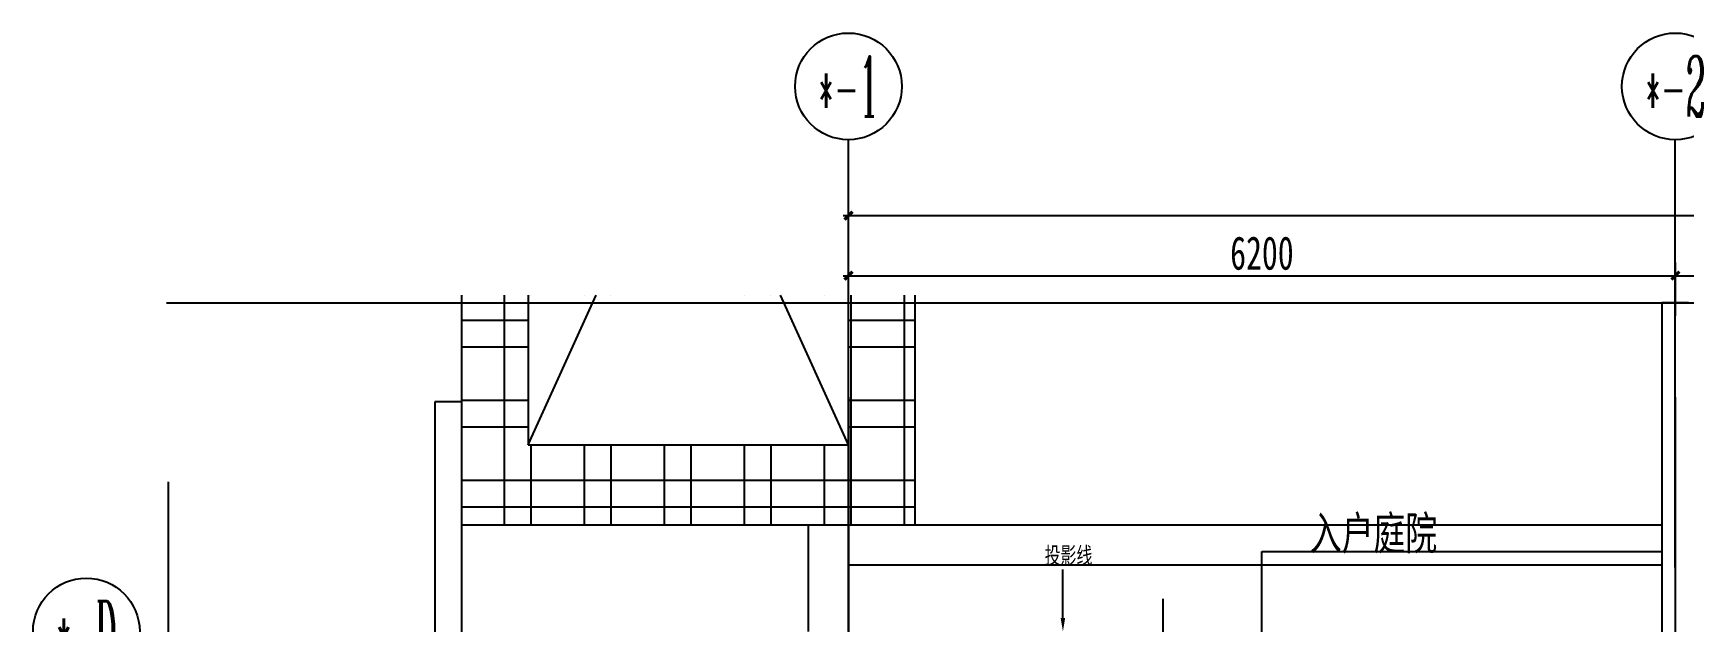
# Model space of a CAD drawing. Extents: x -255202 to 66368, y -6372500 to 603.
# Drawn here: x 10643 to 23022, y -3220682 to -3216267 of the extents above; entities that cross this region are included whole.
import ezdxf
from ezdxf.enums import TextEntityAlignment as Align

# ---------------------------------------------------------------- set-up
doc = ezdxf.new("R2010")
doc.units = 0
doc.header["$LTSCALE"] = 10
doc.header["$MEASUREMENT"] = 0
for name, color, linetype in [('A-DIM（轴号轴线尺寸）', 3, 'Continuous'), ('A-MARK（制图符号）', 8, 'Continuous'), ('A-门', 251, 'Continuous'), ('AXIS_TEXT', 7, 'Continuous'), ('CAR', 155, 'Continuous'), ('DIM【标注】', 149, 'Continuous'), ('L-立面填充1', 253, 'Continuous'), ('L~1D$0$A-LIFT-strs（楼电梯）', 2, 'Continuous'), ('ROAD', 2, 'Continuous'), ('院墙', 53, 'Continuous')]:
    doc.layers.add(name, color=color, linetype=linetype)
doc.styles.add('_TCH_AXIS', font='COMPLEX', dxfattribs={"bigfont": 'GBCBIG'})
doc.styles.add('COMPLEX', font='COMPLEX')
doc.styles.add('L~1D$0$黑体', font='simhei.ttf')
doc.styles.add('L~1Z$0$黑体', font='simhei.ttf')
doc.styles.add('宋体', font='', dxfattribs={"width": 0.8})
doc.styles.add('样式222', font='', dxfattribs={"width": 0.7})
doc.styles.add('细黑体', font='', dxfattribs={"width": 0.7})
doc.styles.get('宋体').set_extended_font_data('STXihei')
doc.styles.get('样式222').set_extended_font_data('STXihei')
doc.styles.get('细黑体').set_extended_font_data('STXihei')
doc.dimstyles.new('DK-100', dxfattribs={"dimscale": 100, "dimtxt": 2.5, "dimasz": 0.6, "dimexe": 1, "dimexo": 1, "dimgap": 0.4, "dimtad": 1, "dimdec": 0, "dimrnd": 5, "dimdsep": 46, "dimtxsty": '样式222', "dimblk": 'ARCHTICK', "dimcen": 3, "dimdle": 0.4, "dimclrd": 149, "dimclre": 149, "dimclrt": 149, "dimadec": 0, "dimazin": 0, "dimtfac": 1, "dimtdec": 0, "dimtix": 1, "dimtmove": 2, "dimatfit": 3, "dimldrblk": 'ARCHTICK', "dimfxl": 3, "dimfxlon": 1, "dimtvp": 1, "dimtolj": 1, "dimtzin": 0, "dimarcsym": 0})

# ---------------------------------------------------------------- blocks, each defined once
blk = doc.blocks.new('_AXISO')
blk.add_circle((0, 0), 0.5)
at = {"layer": 'AXIS_TEXT', "style": 'COMPLEX', "width": 1.041667}
blk.add_attdef('A', text='', height=0.56, dxfattribs=at).set_placement((-0.25, -0.28), (0.25, -0.28), align=Align.FIT)
blk = doc.blocks.new('_ArchTick')
at = {"color": 0, "linetype": 'ByBlock', "const_width": 0.4}
blk.add_lwpolyline([(-0.5, -0.5), (0.5, 0.5)], dxfattribs=at)
blk = doc.blocks.new('*D623')
at = {"layer": 'Defpoints', "color": 0, "transparency": 16777216}
for p in [(54780, 5623), (30580, 4346), (54780, 4346)]:
    blk.add_point(p, dxfattribs=at)
at = {"layer": 'DIM【标注】', "color": 149, "lineweight": -2, "transparency": 16777216}
for p, q in [((30580, 5323), (30580, 5723)), ((54780, 5323), (54780, 5723)), ((30540, 5623), (54820, 5623))]:
    blk.add_line(p, q, dxfattribs=at)
at = {"layer": 'DIM【标注】', "color": 149, "lineweight": -2, "transparency": 16777216, "xscale": 60, "yscale": 60, "zscale": 60, "rotation": 180}
blk.add_blockref('_ArchTick', (30580, 5623), dxfattribs=at)
at = {"layer": 'DIM【标注】', "color": 149, "lineweight": -2, "transparency": 16777216, "xscale": 60, "yscale": 60, "zscale": 60}
blk.add_blockref('_ArchTick', (54780, 5623), dxfattribs=at)
at = {"layer": 'DIM【标注】', "color": 149, "transparency": 16777216, "insert": (42680, 5791), "char_height": 250, "attachment_point": 5, "style": '样式222'}
blk.add_mtext('\\A1;24200', dxfattribs=at)
blk = doc.blocks.new('*D624')
at = {"layer": 'Defpoints', "color": 0, "transparency": 16777216}
for p in [(36780, 5173), (30580, 4346), (36780, 4346)]:
    blk.add_point(p, dxfattribs=at)
at = {"layer": 'DIM【标注】', "color": 149, "lineweight": -2, "transparency": 16777216}
for p, q in [((30580, 4873), (30580, 5273)), ((36780, 4873), (36780, 5273)), ((30540, 5173), (36820, 5173))]:
    blk.add_line(p, q, dxfattribs=at)
at = {"layer": 'DIM【标注】', "color": 149, "lineweight": -2, "transparency": 16777216, "xscale": 60, "yscale": 60, "zscale": 60, "rotation": 180}
blk.add_blockref('_ArchTick', (30580, 5173), dxfattribs=at)
at = {"layer": 'DIM【标注】', "color": 149, "lineweight": -2, "transparency": 16777216, "xscale": 60, "yscale": 60, "zscale": 60}
blk.add_blockref('_ArchTick', (36780, 5173), dxfattribs=at)
at = {"layer": 'DIM【标注】', "color": 149, "transparency": 16777216, "insert": (33680, 5341), "char_height": 250, "attachment_point": 5, "style": '样式222'}
blk.add_mtext('\\A1;6200', dxfattribs=at)
blk = doc.blocks.new('*D625')
at = {"layer": 'Defpoints', "color": 0, "transparency": 16777216}
for p in [(42680, 5173), (36780, 4346), (42680, 4346)]:
    blk.add_point(p, dxfattribs=at)
at = {"layer": 'DIM【标注】', "color": 149, "lineweight": -2, "transparency": 16777216}
for p, q in [((36780, 4873), (36780, 5273)), ((42680, 4873), (42680, 5273)), ((36740, 5173), (42720, 5173))]:
    blk.add_line(p, q, dxfattribs=at)
at = {"layer": 'DIM【标注】', "color": 149, "lineweight": -2, "transparency": 16777216, "xscale": 60, "yscale": 60, "zscale": 60, "rotation": 180}
blk.add_blockref('_ArchTick', (36780, 5173), dxfattribs=at)
at = {"layer": 'DIM【标注】', "color": 149, "lineweight": -2, "transparency": 16777216, "xscale": 60, "yscale": 60, "zscale": 60}
blk.add_blockref('_ArchTick', (42680, 5173), dxfattribs=at)
at = {"layer": 'DIM【标注】', "color": 149, "transparency": 16777216, "insert": (39730, 5341), "char_height": 250, "attachment_point": 5, "style": '样式222'}
blk.add_mtext('\\A1;5900', dxfattribs=at)
blk = doc.blocks.new('ty')
at = {"layer": 'A-MARK（制图符号）', "color": 8}
for p, q in [((25465.7, 4970.1), (42553.2, 4970.1)), ((25479.7, 3628.4), (25479.7, 1546.2))]:
    blk.add_line(p, q, dxfattribs=at)
at = {"layer": 'A-门', "color": 8}
for p, q in [((30579.7, 2985.1), (30579.7, 6192)), ((36779.7, 2985.1), (36779.7, 6192)), ((36679.7, 4970.1), (36679.7, 2506.1)), ((30579.7, 4262.6), (30579.7, -13753.8)), ((36779.7, 4262.6), (36779.7, -13753.8)), ((30279.4, 2506.4), (30279.4, 3306.4)), ((33679.5, 1906.1), (33679.5, 3106.1)), ((33679.5, 3106.1), (36679.5, 3106.1)), ((36679.5, 3106.1), (36679.5, 1906.1)), ((30579.4, 2506.4), (30579.4, 3006.4)), ((30579.4, 3006.4), (36679.7, 3006.4)), ((32187.9, 2606.1), (32187.9, 2970.3)), ((32938.7, 2450.1), (32938.7, 2750.1))]:
    blk.add_line(p, q, dxfattribs=at)
blk.add_solid([(32204.5, 2606.1), (32187.9, 2506.1), (32171.2, 2606.1)], dxfattribs=at)
at = {"layer": 'CAR', "color": 8}
for p, q in [((27998.9, 5028), (27998.9, 4638.1)), ((28179.7, 5028), (28179.7, 3906.1)), ((28179.7, 3906.1), (28687.7, 5028)), ((28198.9, 5028), (28198.9, 5028)), ((28598.9, 5028), (28598.9, 5028)), ((28798.9, 5028), (28798.9, 5028)), ((29798.9, 5028), (29798.9, 5028)), ((29998.9, 5028), (29998.9, 5028)), ((30579.7, 3906.1), (30071.6, 5028)), ((30398.9, 5028), (30398.9, 5028)), ((30579.7, 3906.1), (30579.7, 5028)), ((30598.9, 5028), (30598.9, 3306.1)), ((30998.9, 5028), (30998.9, 4638.1)), ((28179.7, 4838.1), (27679.7, 4838.1)), ((31079.7, 4838.1), (30579.7, 4838.1)), ((28179.7, 4638.1), (27679.7, 4638.1)), ((27998.9, 4638.1), (27998.9, 4638.1)), ((27998.9, 4638.1), (27998.9, 4038.1)), ((31079.7, 4638.1), (30579.7, 4638.1)), ((30998.9, 4638.1), (30998.9, 4638.1)), ((30998.9, 4638.1), (30998.9, 4038.1)), ((28179.7, 4238.1), (27679.7, 4238.1)), ((31079.7, 4238.1), (30579.7, 4238.1)), ((28179.7, 4038.1), (27679.7, 4038.1)), ((27998.9, 4038.1), (27998.9, 4038.1)), ((27998.9, 4038.1), (27998.9, 3438.1)), ((31079.7, 4038.1), (30579.7, 4038.1)), ((30998.9, 4038.1), (30998.9, 4038.1)), ((30998.9, 4038.1), (30998.9, 3438.1)), ((28179.7, 3906.1), (30579.7, 3906.1)), ((28198.9, 3906.1), (28198.9, 3306.1)), ((28598.9, 3906.1), (28598.9, 3438.1)), ((28798.9, 3906.1), (28798.9, 3306.1)), ((29198.9, 3906.1), (29198.9, 3438.1)), ((29398.9, 3906.1), (29398.9, 3306.1)), ((29798.9, 3906.1), (29798.9, 3438.1)), ((29998.9, 3906.1), (29998.9, 3306.1)), ((30398.9, 3906.1), (30398.9, 3438.1)), ((31079.7, 3638.1), (27679.7, 3638.1)), ((31079.7, 3438.1), (27679.7, 3438.1)), ((27998.9, 3438.1), (27998.9, 3438.1)), ((27998.9, 3438.1), (27998.9, 3306.1)), ((28598.9, 3438.1), (28598.9, 3438.1)), ((28598.9, 3438.1), (28598.9, 3306.1)), ((29198.9, 3438.1), (29198.9, 3438.1)), ((29198.9, 3438.1), (29198.9, 3306.1)), ((29798.9, 3438.1), (29798.9, 3438.1)), ((29798.9, 3438.1), (29798.9, 3306.1)), ((30398.9, 3438.1), (30398.9, 3438.1)), ((30398.9, 3438.1), (30398.9, 3306.1)), ((30998.9, 3438.1), (30998.9, 3438.1)), ((30998.9, 3438.1), (30998.9, 3306.1))]:
    blk.add_line(p, q, dxfattribs=at)
at = {"layer": 'L~1D$0$A-LIFT-strs（楼电梯）', "color": 8}
blk.add_line((30279.4, 3306.4), (36679.7, 3306.4), dxfattribs=at)
at = {"layer": 'ROAD', "color": 8, "linetype": 'ByBlock'}
for p, q in [((27679.7, 5028), (27679.7, 3306.1)), ((31079.7, 3306.1), (31079.7, 5028)), ((27679.7, 3306.1), (31079.7, 3306.1))]:
    blk.add_line(p, q, dxfattribs=at)
at = {"layer": '院墙', "color": 8}
for p, q in [((36879.7, 4970.1), (36679.7, 4970.1)), ((27479.7, 4228), (27479.7, 2406.1)), ((27679.7, 4228), (27479.7, 4228)), ((27679.7, 4228), (27679.7, 2406.1))]:
    blk.add_line(p, q, dxfattribs=at)
at = {"layer": 'DIM【标注】', "color": 8}
ref = blk.add_blockref('_AXISO', (30579.7, 6592), dxfattribs=dict(at, xscale=800, yscale=800, zscale=800))
ref.add_attrib('A', '*-1', dxfattribs={"layer": 'A-DIM（轴号轴线尺寸）', "height": 452.55, "style": '_TCH_AXIS', "width": 0.411765}).set_placement((30353.4, 6365.7), (30805.9, 6365.7), align=Align.FIT)
ref = blk.add_blockref('_AXISO', (36779.7, 6592), dxfattribs=dict(at, xscale=800, yscale=800, zscale=800))
ref.add_attrib('A', '*-2', dxfattribs={"layer": 'A-DIM（轴号轴线尺寸）', "height": 452.55, "style": '_TCH_AXIS', "width": 0.375}).set_placement((36553.4, 6365.7), (37005.9, 6365.7), align=Align.FIT)
at = {"layer": 'DIM【标注】'}
ref = blk.add_blockref('_AXISO', (24866, 2506.1), dxfattribs=dict(at, xscale=800, yscale=800, zscale=800))
ref.add_attrib('A', '*-D', dxfattribs={"layer": 'A-DIM（轴号轴线尺寸）', "height": 452.55, "style": '_TCH_AXIS', "width": 0.355932}).set_placement((24639.7, 2279.8), (25092.3, 2279.8), align=Align.FIT)
at = {"layer": 'A-门', "color": 8, "style": '细黑体', "width": 0.7}
for s, height, p in [('入户庭院', 250, (34039, 3118.5)), ('投影线', 125, (32050.7, 3013.9))]:
    blk.add_text(s, height=height, dxfattribs=at).set_placement(p)
at = {"layer": 'A-门', "color": 8, "width": 0.75}
for rotation, style, p in [(90, 'L~1D$0$黑体', (30165.4, -8870.6)), (90, 'L~1D$0$黑体', (55174.4, -8847)), (180, 'L~1Z$0$黑体', (41491.3, -10055.8))]:
    blk.add_attdef('1/AC', text='', height=120, rotation=rotation, dxfattribs=dict(at, style=style)).set_placement(p, align=Align.MIDDLE)
at = {"layer": 'A-门', "color": 8, "style": '宋体'}
for text_generation_flag, p in [(6, (36240.8, -8783.5, -6.9)), (2, (37300.4, -8783.5, -6.9)), (6, (48058.9, -8783.5, -6.9)), (2, (49118.5, -8783.5, -6.9))]:
    blk.add_attdef('KT', text='', height=79.4, rotation=90, dxfattribs=dict(at, text_generation_flag=text_generation_flag)).set_placement(p, align=Align.MIDDLE)
at = {"layer": 'A-门', "color": 8, "style": 'L~1Z$0$黑体', "text_generation_flag": 4, "width": 0.75}
blk.add_attdef('1/AC', text='', height=120, dxfattribs=at).set_placement((43868.1, -10055.8), align=Align.MIDDLE)
at = {"layer": 'DIM【标注】', "color": 8}
for p1, p2, distance, picture, middle in [((30579.7, 4345.7), (54779.7, 4345.7), 1277.5, '*D623', (42679.7, 5791.2)), ((30579.7, 4345.7), (36779.7, 4345.7), 827, '*D624', (33679.7, 5340.7)), ((36779.7, 4345.7), (42679.7, 4345.7), 827, '*D625', (39729.7, 5340.7))]:
    dim = blk.add_aligned_dim(p1=p1, p2=p2, distance=distance, dimstyle='DK-100', dxfattribs=at)
    dim.commit()
    dim.dimension.update_dxf_attribs({"geometry": picture, "text_midpoint": middle})

msp = doc.modelspace()

# ---------------------------------------------------------------- block references
at = {"layer": 'L-立面填充1'}
msp.add_blockref('ty', (-13822.9, -3223259.1), dxfattribs=at)

doc.saveas('drawing.dxf')
